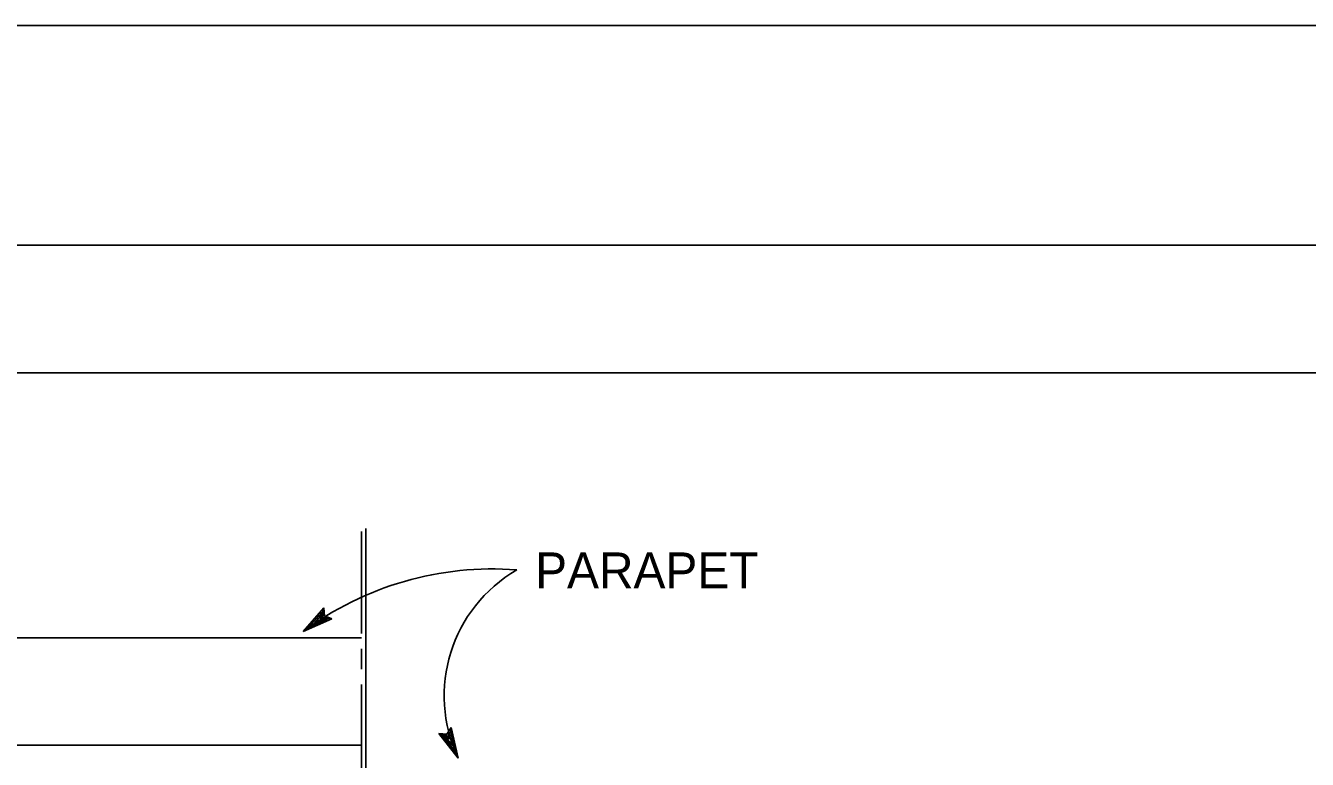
# Model space of a CAD drawing. Extents: x -894 to 866, y -472 to 714.
# Drawn here: x 203.4 to 454.2, y 569.9 to 713.6 of the extents above; entities that cross this region are included whole.
import ezdxf

# ---------------------------------------------------------------- set-up
doc = ezdxf.new("R2010")
doc.units = 0
for name, color, linetype in [('border_PLOTTING-ELEMENTS', 7, 'Continuous'), ('border_rw_22x34_Cut_Lines', 7, 'Continuous'), ('border_SHEET', 7, 'Continuous'), ('df_CULV-BOX', 7, 'Continuous'), ('df_CULV-BOX-anno', 7, 'Continuous')]:
    doc.layers.add(name, color=color, linetype=linetype)

msp = doc.modelspace()

# ---------------------------------------------------------------- linework, layer by layer
at = {"layer": 'border_PLOTTING-ELEMENTS'}
for points in [[(-894.04, -472.44), (865.96, -472.44), (865.96, 713.56), (-894.04, 713.56)], [(-864.04, 670.56), (835.96, 670.56), (835.96, -429.44), (-864.04, -429.44)]]:
    msp.add_lwpolyline(points, close=True, dxfattribs=at)
at = {"layer": 'border_rw_22x34_Cut_Lines'}
msp.add_lwpolyline([(-864.04, 670.56), (835.96, 670.56), (835.96, -429.44), (-864.04, -429.44)], close=True, dxfattribs=at)
at = {"layer": 'border_SHEET'}
msp.add_line((-814.04, 645.56), (810.96, 645.56), dxfattribs=at)
at = {"layer": 'df_CULV-BOX'}
for p, q in [((155.18, 593.68), (269.18, 593.68)), ((177.18, 572.68), (269.18, 572.68))]:
    msp.add_line(p, q, dxfattribs=at)
at = {"layer": 'df_CULV-BOX-anno'}
for p, q in [((269.99, 615.13), (269.99, 434.72)), ((257.74, 594.94), (261.76, 599.58)), ((257.74, 594.94), (261.76, 599.58)), ((261.76, 599.58), (261.76, 599.58)), ((261.76, 599.58), (261.91, 598.04)), ((261.76, 599.58), (261.76, 599.58)), ((261.76, 599.58), (261.91, 598.04)), ((263.35, 597.44), (257.74, 594.94)), ((263.35, 597.44), (257.74, 594.94)), ((262.96, 597.6), (258.84, 595.76)), ((262.96, 597.6), (258.84, 595.76)), ((258.85, 595.77), (261.78, 599.16)), ((258.85, 595.77), (261.78, 599.16)), ((259.95, 596.58), (261.85, 598.77)), ((259.95, 596.58), (261.85, 598.77)), ((262.56, 597.75), (259.95, 596.58)), ((262.56, 597.75), (259.95, 596.58)), ((261.06, 597.41), (261.87, 598.34)), ((261.06, 597.41), (261.87, 598.34)), ((262.21, 597.92), (261.06, 597.41)), ((262.21, 597.92), (261.06, 597.41)), ((261.91, 598.04), (263.35, 597.44)), ((261.91, 598.04), (263.35, 597.44)), ((263.35, 597.44), (263.35, 597.44)), ((263.35, 597.44), (263.35, 597.44)), ((257.74, 594.94), (257.74, 594.94)), ((257.74, 594.94), (257.74, 594.94)), ((288.08, 570.15), (284.32, 575.01)), ((284.32, 575.01), (284.32, 575.01)), ((284.32, 575.01), (285.86, 574.86)), ((287.48, 571.41), (284.74, 574.95)), ((286.9, 572.65), (285.13, 574.94)), ((286.31, 573.9), (285.56, 574.88)), ((285.86, 574.86), (286.73, 576.15)), ((286.04, 575.13), (286.31, 573.9)), ((286.28, 575.44), (286.9, 572.65)), ((286.5, 575.8), (287.49, 571.4)), ((286.73, 576.15), (286.73, 576.15)), ((286.73, 576.15), (288.08, 570.15)), ((288.08, 570.15), (288.08, 570.15))]:
    msp.add_line(p, q, dxfattribs=at)
for points in [[(269.18, 614.55), (269.18, 594.55)], [(269.18, 591.55), (269.18, 587.55)], [(269.18, 584.55), (269.18, 564.55)]]:
    msp.add_lwpolyline(points, dxfattribs=at)
for centre, radius, start, end in [((294.79, 545.1), 62.1, 85.6114, 126.6299), ((313.9, 582.34), 28.55, 120.1938, 205.2782)]:
    msp.add_arc(centre, radius, start, end, dxfattribs=at)

# ---------------------------------------------------------------- texts
msp.add_text('PARAPET', height=7, dxfattribs=at).set_placement((303.14, 603.43))

doc.saveas('drawing.dxf')
